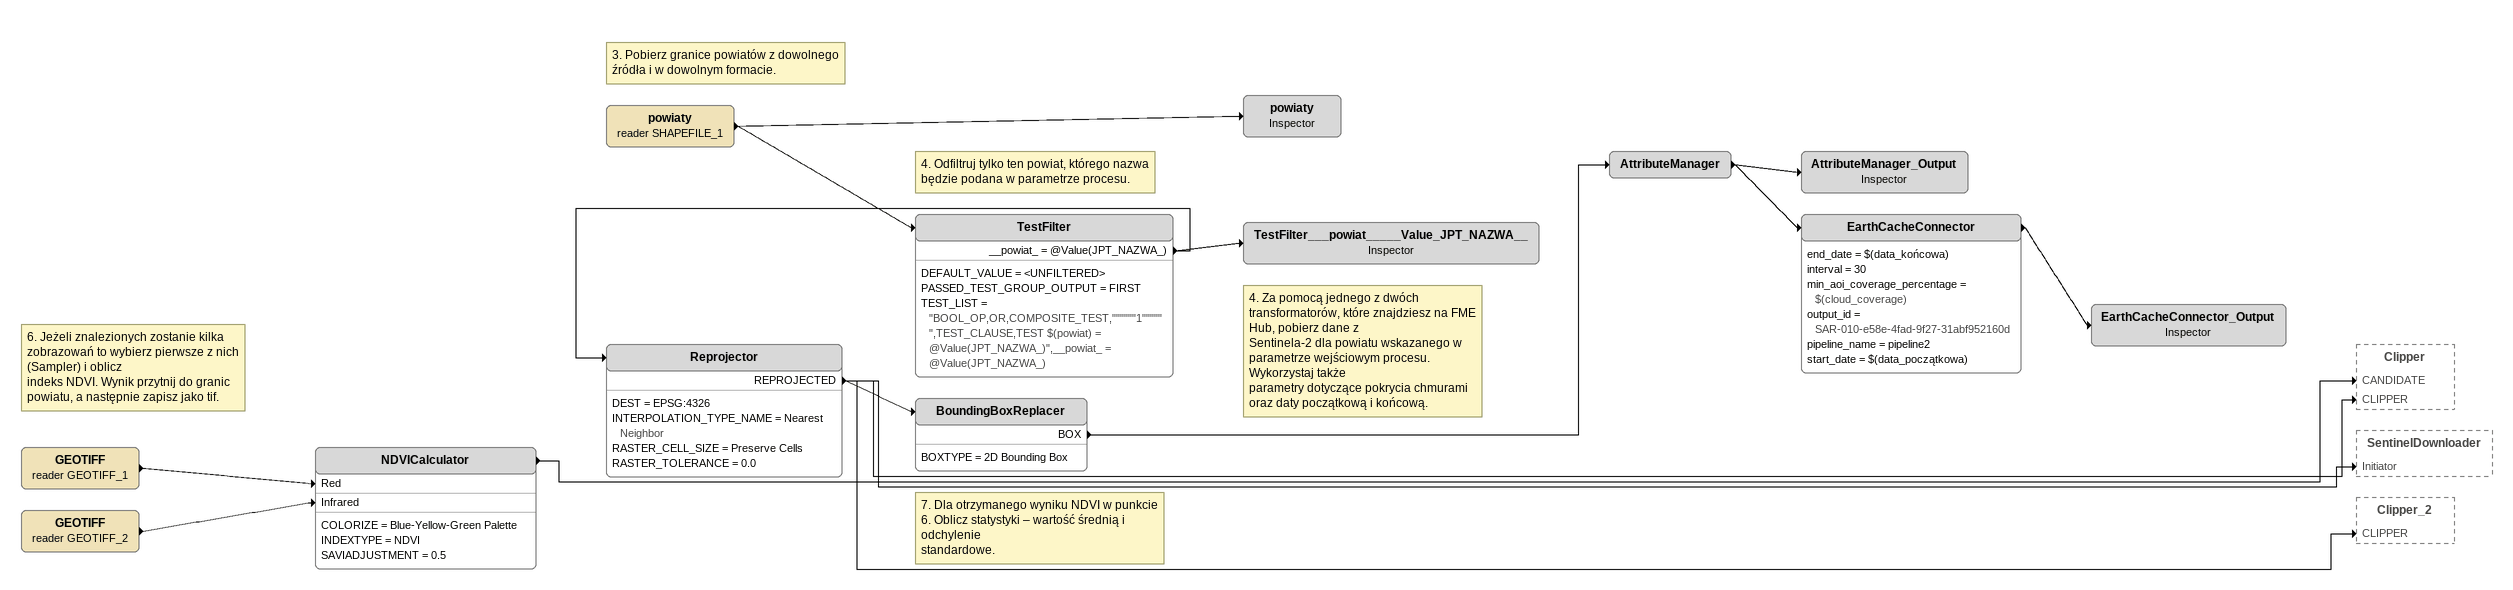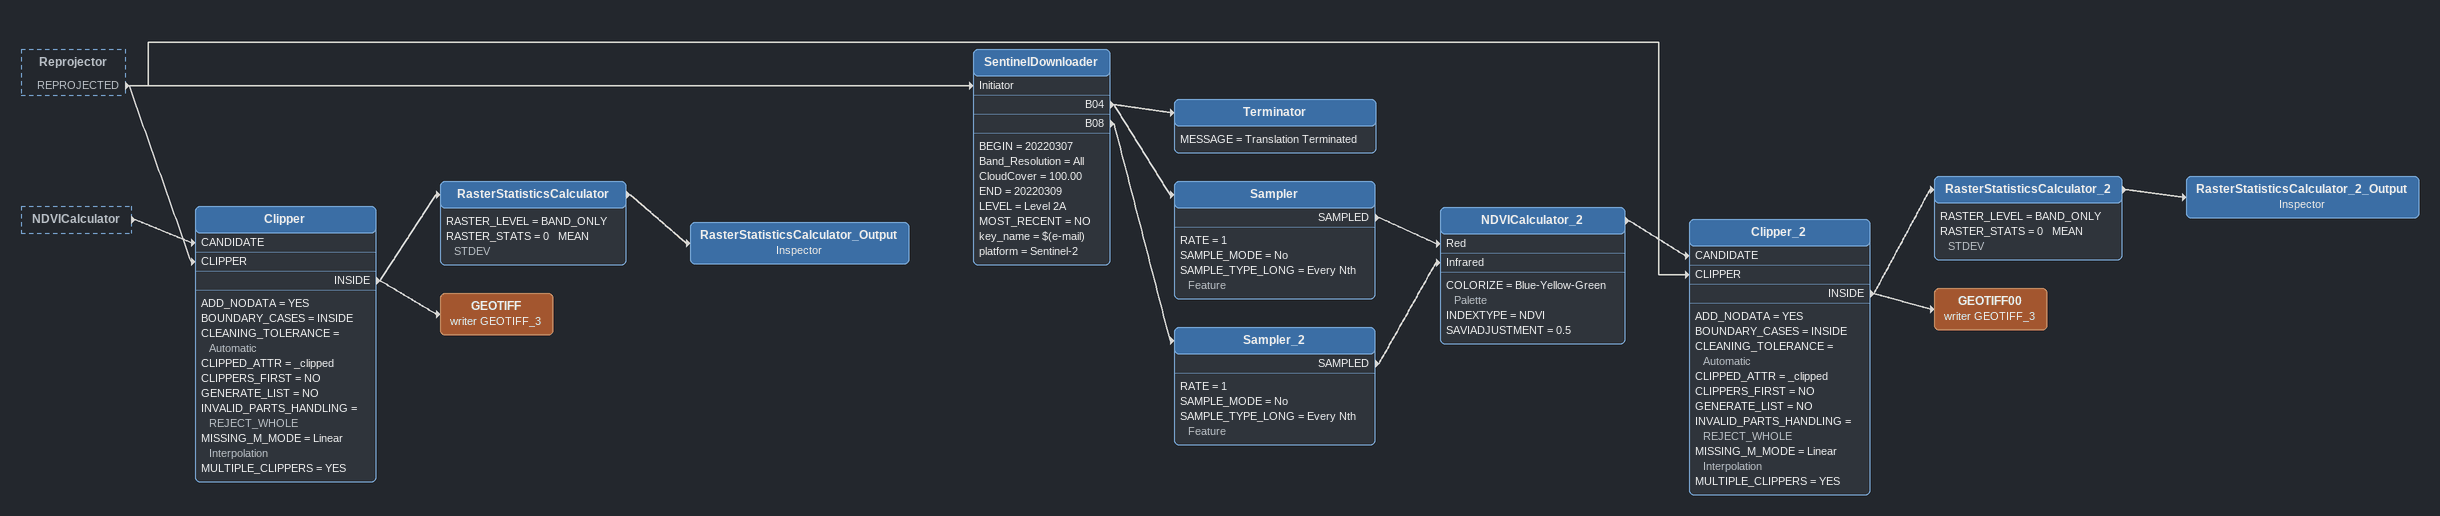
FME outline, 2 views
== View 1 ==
Note: 6. Jeżeli znalezionych zostanie kilka zobrazowań to wybierz pierwsze z nich (Sampler) i oblicz / indeks NDVI. Wynik przytnij do granic powiatu, a następnie zapisz jako tif.
GEOTIFF (reader GEOTIFF_1)
    -> NDVICalculator [Red]
GEOTIFF (reader GEOTIFF_2)
    -> NDVICalculator [Infrared]
NDVICalculator
    COLORIZE = Blue-Yellow-Green Palette
    INDEXTYPE = NDVI
    SAVIADJUSTMENT = 0.5
    -> Clipper [CANDIDATE]
Note: 3. Pobierz granice powiatów z dowolnego źródła i w dowolnym formacie.
powiaty (reader SHAPEFILE_1)
    -> powiaty
    -> TestFilter
powiaty: Inspector
Note: 4. Odfiltruj tylko ten powiat, którego nazwa będzie podana w parametrze procesu.
TestFilter
    DEFAULT_VALUE = <UNFILTERED>
    PASSED_TEST_GROUP_OUTPUT = FIRST
    TEST_LIST = "BOOL_OP,OR,COMPOSITE_TEST,""""""1"""""",TEST_CLAUSE,TEST $(powiat) = @Value(JPT_NAZWA_)",__powiat_ = @Value(JPT_NAZWA_)
    __powiat_ = @Value(JPT_NAZWA_) -> TestFilter___powiat_____Value_JPT_NAZWA__
    __powiat_ = @Value(JPT_NAZWA_) -> Reprojector
Note: 4. Za pomocą jednego z dwóch transformatorów, które znajdziesz na FME Hub, pobierz dane z / Sentinela-2 dla powiatu wskazanego w parametrze wejściowym procesu. Wykorzystaj także / parametry dotyczące pokrycia chmurami oraz daty początkową i końcową.
TestFilter___powiat_____Value_JPT_NAZWA__: Inspector
Reprojector
    DEST = EPSG:4326
    INTERPOLATION_TYPE_NAME = Nearest Neighbor
    RASTER_CELL_SIZE = Preserve Cells
    RASTER_TOLERANCE = 0.0
    REPROJECTED -> Clipper [CLIPPER]
    REPROJECTED -> SentinelDownloader [Initiator]
    REPROJECTED -> Clipper_2 [CLIPPER]
    REPROJECTED -> BoundingBoxReplacer
Note: 7. Dla otrzymanego wyniku NDVI w punkcie 6. Oblicz statystyki – wartość średnią i odchylenie / standardowe.
BoundingBoxReplacer
    BOXTYPE = 2D Bounding Box
    BOX -> AttributeManager
AttributeManager
    -> EarthCacheConnector
    -> AttributeManager_Output
AttributeManager_Output: Inspector
EarthCacheConnector
    end_date = $(data_końcowa)
    interval = 30
    min_aoi_coverage_percentage = $(cloud_coverage)
    output_id = SAR-010-e58e-4fad-9f27-31abf952160d
    pipeline_name = pipeline2
    start_date = $(data_początkowa)
    -> EarthCacheConnector_Output
EarthCacheConnector_Output: Inspector

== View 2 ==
Reprojector [outside]
    REPROJECTED -> Clipper [CLIPPER]
    REPROJECTED -> SentinelDownloader [Initiator]
    REPROJECTED -> Clipper_2 [CLIPPER]
NDVICalculator [outside]
    -> Clipper [CANDIDATE]
SentinelDownloader
    BEGIN = 20220307
    Band_Resolution = All
    CloudCover = 100.00
    END = 20220309
    LEVEL = Level 2A
    MOST_RECENT = NO
    key_name = $(e-mail)
    platform = Sentinel-2
    B04 -> Sampler
    B04 -> Terminator
    B08 -> Sampler_2
Terminator
    MESSAGE = Translation Terminated
Sampler
    RATE = 1
    SAMPLE_MODE = No
    SAMPLE_TYPE_LONG = Every Nth Feature
    SAMPLED -> NDVICalculator_2 [Red]
Sampler_2
    RATE = 1
    SAMPLE_MODE = No
    SAMPLE_TYPE_LONG = Every Nth Feature
    SAMPLED -> NDVICalculator_2 [Infrared]
NDVICalculator_2
    COLORIZE = Blue-Yellow-Green Palette
    INDEXTYPE = NDVI
    SAVIADJUSTMENT = 0.5
    -> Clipper_2 [CANDIDATE]
Clipper_2
    ADD_NODATA = YES
    BOUNDARY_CASES = INSIDE
    CLEANING_TOLERANCE = Automatic
    CLIPPED_ATTR = _clipped
    CLIPPERS_FIRST = NO
    GENERATE_LIST = NO
    INVALID_PARTS_HANDLING = REJECT_WHOLE
    MISSING_M_MODE = Linear Interpolation
    MULTIPLE_CLIPPERS = YES
    INSIDE -> GEOTIFF00 (writer GEOTIFF_3)
    INSIDE -> RasterStatisticsCalculator_2
RasterStatisticsCalculator_2
    RASTER_LEVEL = BAND_ONLY
    RASTER_STATS = 0   MEAN   STDEV
    -> RasterStatisticsCalculator_2_Output
RasterStatisticsCalculator_2_Output: Inspector
GEOTIFF00 (writer GEOTIFF_3)
Clipper
    ADD_NODATA = YES
    BOUNDARY_CASES = INSIDE
    CLEANING_TOLERANCE = Automatic
    CLIPPED_ATTR = _clipped
    CLIPPERS_FIRST = NO
    GENERATE_LIST = NO
    INVALID_PARTS_HANDLING = REJECT_WHOLE
    MISSING_M_MODE = Linear Interpolation
    MULTIPLE_CLIPPERS = YES
    INSIDE -> GEOTIFF (writer GEOTIFF_3)
    INSIDE -> RasterStatisticsCalculator
RasterStatisticsCalculator
    RASTER_LEVEL = BAND_ONLY
    RASTER_STATS = 0   MEAN   STDEV
    -> RasterStatisticsCalculator_Output
RasterStatisticsCalculator_Output: Inspector
GEOTIFF (writer GEOTIFF_3)
